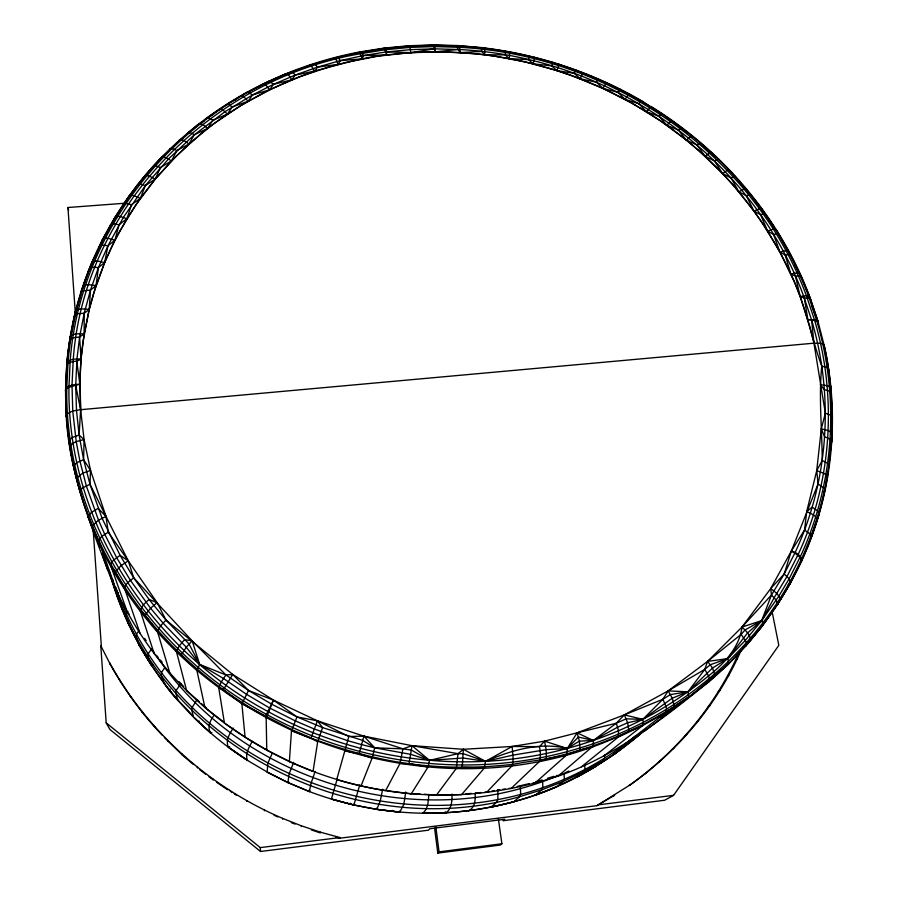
<?xml version="1.0" encoding="UTF-8"?>
<svg xmlns="http://www.w3.org/2000/svg" width="898" height="898" viewBox="0 0 898 898"><rect width="100%" height="100%" fill="white"/><g stroke="black" fill="none" stroke-linecap="round" stroke-linejoin="round"><path stroke-width="1.35" d="M567.278 748.483L544.57 741.142L539.53 746.653L512.152 746.474L485.504 761.358L463.346 749.28L457.991 753.658L412.014 745.688L402.944 748.853L374.724 747.832L362.758 740.435L322.573 727.593L296.991 716.907L273.463 700.114L232.75 674.465L225.914 674.948L199.682 664.43L189.085 644.023L166.018 620.091L157.116 602.648L128.279 560.868L106.009 516.451L90.541 470.406L84.075 439.638L80.629 409.701L80.023 375.734L81.033 358.908L84.165 333.966L84.199 313.267L90.496 290.088L98.443 267.548L107.973 245.738L123.396 217.338L145.364 185.572L168.521 158.912L194.294 134.812L225.039 111.666L252.484 94.986L273.508 84.333L295.206 75.05L317.465 67.137L340.207 60.637L363.353 55.553L385.713 52.017L410.42 49.637L434.161 48.829L460.124 49.558C608.866 57.337 751.547 154.804 803.564 295.902L811.669 320.249C834.175 396.276 828.764 480.307 795.224 552.281L784.19 574.002L771.472 594.992L742.006 627.029L707.613 661.377L668.157 690.876L624.368 714.875L577.122 732.813L544.57 741.142L512.152 746.474L463.346 749.28L412.014 745.688L363.881 736.135L317.432 720.825L273.463 700.114L248.522 690.495L225.914 674.948L192.138 640.835L133.712 577.829L120.096 555.357L102.069 518.213L89.968 484.213L83.604 459.697L79.114 435.002L76.487 410.263L75.713 385.601L76.947 358.919L79.608 336.986L84.199 313.267L89.183 309.518L96.03 285.654L104.639 262.508L111.33 247.534L118.749 232.941L135.688 205.058L155.242 179.061L177.198 155.141L201.343 133.443L214.151 123.464L241.102 105.358L269.636 89.778L299.494 76.801L330.442 66.486L346.246 62.344L378.35 56.114L410.936 52.623L443.747 51.882L476.546 53.869L492.867 55.878L525.207 61.906L556.951 70.572L572.531 75.881L602.962 88.374L632.237 103.326L660.142 120.624L686.465 140.167L698.97 150.752L722.531 173.426L733.554 185.482L753.916 210.951L763.233 224.32L779.992 252.192L794.124 281.444L800.163 296.508L810.086 327.411L813.936 343.182L825.352 413.203L821.333 428.795L816.731 470.574L806.718 511.546L804.563 529.955L791.329 551.08L770.731 588.549L742.006 627.029C739.436 647.391 724.215 663.667 708.533 675.88C688.182 692.616 666.193 707.231 642.8 719.354C610.573 735.832 576.022 747.708 540.495 754.657C448.472 772.471 350.748 756.711 268.558 711.833L267.593 711.306C150.527 648.547 67.159 521.693 68.944 387.251L70.235 360.12C80.068 231.269 172.337 116.684 292.31 71.818L295.206 75.05C325.929 69.752 355.215 57.921 386.466 54.98C419.063 50.962 452.098 50.939 484.707 54.789C550.003 62.961 613.143 87.297 666.877 125.305C720.028 163.189 763.637 214.577 790.846 274.013C805.203 303.356 810.636 335.717 821.76 366.193C818.617 397.533 822.097 429.053 822.209 460.472L816.731 470.574L818.056 483.932L791.329 551.08L784.19 574.002L770.731 588.549L771.472 594.992L761.684 620.641L745.497 640.184L727.75 658.627L712.507 668.033L687.902 691.819L672.276 698.206L642.8 719.354L627.612 722.744L617.633 727.189L593.342 740.502L579.39 741.119L567.278 748.483L546.164 749.65L513.061 755.117L485.504 761.358L463.222 758.013L429.48 760.359L410.801 754.365L374.724 747.832L361.647 744.622L347.616 740.659L314.199 728.985L295.24 720.858L269.31 707.815L246.299 694.188L223.467 678.473L199.682 664.43L186.29 647.234L163.021 623.055L150.572 608.215L130.423 580.366L116.673 557.68L104.718 534.265L98.511 520.155L86.309 485.829L79.911 461.078L76.24 441.726L72.76 411.161L72.008 385.141L73.266 359.335C84.12 206.776 211.872 79.204 360.255 53.757L384.95 49.794L409.87 47.403L434.913 46.584L459.989 47.336C610 55.193 753.893 153.479 806.415 295.745L814.609 320.305C837.351 397.017 831.952 481.811 798.165 554.481L787.041 576.415L774.222 597.619L761.684 620.641L747.563 632.922L727.75 658.627L710.296 664.711L704.784 669.38L668.157 690.876L662.892 699.273L642.8 719.354L626.164 718.849L616.275 723.238L577.122 732.813L567.278 748.483L566.717 754.937L535.208 782.865C470.406 800.275 400.946 798.816 336.728 779.576L348.862 736.506L363.881 736.135L402.944 748.853L411.441 750.088L429.48 760.359L457.991 753.658L463.346 753.714L485.504 761.358C510.984 750.391 539.575 741.726 567.278 748.483L578.402 737.022L593.342 740.502L616.275 723.238L624.368 714.875L662.892 699.273L670.424 694.569L687.902 691.819L704.784 669.38L707.613 661.377L741.176 634.336L745.037 629.958L761.684 620.641L778.847 596.104L789.151 578.761L800.343 556.67C834.332 483.45 839.731 398.039 816.798 320.788L808.526 296.059C793.798 256.996 772.291 220.582 745.508 188.58L738.852 191.689L730.961 177.905L722.531 173.426L714.471 160.91L705.042 156.23L696.938 144.948L686.465 140.167L678.45 130.064L666.877 125.305L659.076 116.302L646.369 111.689L638.893 103.708L625.03 99.364L617.97 92.337L602.962 88.374L596.407 82.223L580.231 78.766L574.271 73.389L556.951 70.572L551.653 65.868L533.199 63.837L528.619 59.683L509.087 58.561L505.271 54.879L484.707 54.789L481.698 51.455L481.463 47.594L457.262 45.529L434.116 44.9L408.792 45.731L383.592 48.144L358.628 52.14C295.958 64.274 236.073 91.854 187.39 133.331L199.3 123.565L202.746 124.429L207.685 128.38C239.901 103.528 276.303 84.311 314.85 71.301L317.465 67.137L338.322 64.33L340.207 60.637L338.018 57.214L336.604 57.595M376.599 808.323L376.722 809.356L399.778 812.129L403.786 804.372L405.784 791.98M533.165 782.719L535.208 782.865C601.75 766.578 656.674 724.069 708.814 681.762C747.967 648.917 779.891 607.62 801.476 561.272L801.88 560.397C832.581 493.945 840.247 417.525 824.353 346.157L822.736 343.934L820.514 343.294L813.936 343.182L80.629 409.701C75.69 410.487 69.617 410.869 66.34 415.145L66.261 416.593C69.056 469.968 88.745 520.167 107.524 569.545C121.982 607.261 143.22 642.205 169.711 672.658C225.016 735.675 302.918 777.713 385.669 790.588L399.947 763.536L402.944 748.853M348.862 736.506L317.432 720.825L296.991 716.907L272.262 704.515L248.522 690.495L232.75 674.465L166.018 620.091L149.046 599.449L133.712 577.829L128.279 560.868L108.231 532.177L106.009 516.451L89.968 484.213L90.541 470.406L83.604 459.697L84.075 439.638L79.114 435.002L80.629 409.701L79.843 384.187L81.033 358.908L82.908 342.228L89.183 309.518L93.538 293.534L104.639 262.508L114.944 240.181L126.876 218.775L140.335 198.379L155.242 179.061L171.496 160.91L189.018 143.994L207.685 128.38L212.781 120.265L227.418 114.102L232.212 106.974L248.095 101.227L252.484 94.986L269.636 89.778L273.508 84.333L291.917 79.799L295.206 75.05M831.121 440.828L831.2 438.134M207.685 128.38L194.294 134.812L189.018 143.994L176.839 150.583L174.212 149.158L170.418 148.563C111.7 204.396 73.861 281.725 66.912 362.556L65.588 389.878C65.464 432.814 72.918 475.648 88.352 515.755L88.251 517.136C164.491 725.663 430.928 829.539 629.027 731.376L627.612 722.744L624.368 714.875L642.8 719.354L643.35 722.25L642.699 725.573L603.422 756.363M452.064 794.068C451.941 800.792 452.076 808.391 446.014 812.813C399.632 815.227 352.824 807.942 309.35 791.565L287.921 782.573L267.189 772.123L267.806 763.356L272.319 753.13M457.991 753.658L456.296 768.419L436.428 795.123L424.35 794.281M641.666 101.609L641.7 100.857C592.702 72.334 537.767 54.138 481.463 47.594L481.137 48.256M69.876 340.241L74.433 315.815L77.666 313.716L84.199 313.267M91.36 523.646C80.236 497.088 73.142 468.902 68.978 440.503L72.334 437.506L79.114 435.002M98.196 249.476L91.618 262.867L80.842 293.612L80.932 292.086C98.028 242.303 124.642 194.866 161.921 157.049L165.816 157.554L171.496 160.91L176.839 150.583M282.646 819.178L282.69 818.404C210.009 787.333 147.665 732.139 109.545 662.735L110.151 664.082C124.575 689.877 141.963 714.09 162.437 735.428M80.842 293.612L89.104 269.03L92.213 267.245L98.443 267.548L104.639 262.508L107.973 245.738L114.944 240.181L119.019 224.758L126.876 218.775L131.501 204.677L140.335 198.379L145.364 185.572L155.242 179.061L160.495 167.522L171.496 160.91M79.9 492.329L81.134 489.309L83.301 487.569L89.968 484.213M101.945 242.303L98.802 248.263L99.959 245.637L101.923 245.087L107.973 245.738M69.685 340.095L72.963 337.816L79.608 336.986L84.165 333.966L89.183 309.518L90.496 290.088L96.03 285.654L98.443 267.548M309.866 790.7L309.35 791.565L287.921 782.573L289.066 774.054L293.68 762.346M296.991 716.907L291.48 730.826L289.358 761.639L313.054 771.393L317.668 741.782L322.573 727.593L317.432 720.825L311.011 737.864L317.668 741.782M79.608 336.986L81.033 358.908C76.959 362.601 70.145 360.255 66.721 364.824L66.643 366.294L69.606 341.588C65.588 366.362 64.982 391.562 66.261 416.593M484.707 54.789L484.74 47.987L484.426 48.649M485.504 761.358L484.426 767.936L461.561 794.651L435.44 794.842M122.936 206.282L124.059 203.734L125.9 203.386L131.501 204.677M118.356 592.77L116.762 591.524L98.6 540.113L88.251 517.136M291.48 730.826C335.526 747.933 381.1 762.256 428.492 765.781C456.577 768.183 484.819 767.532 512.814 764.333C535.275 759.977 558.747 758.799 580.108 750.066L579.39 741.119L577.122 732.813L593.342 740.502L593.511 745.699L558.713 775.603L556.434 775.524M629.128 94.604L629.184 93.852L625.03 99.364M129.166 614.052L127.651 612.952L110.589 565.235L111.823 562.092L113.855 559.97L120.096 555.357L128.279 560.868L121.185 565.527L115.27 571.858L124.496 588.257L140.133 633.696M428.851 794.505C428.234 801.05 428.324 809.008 422.632 813.206C452.177 813.599 481.732 809.895 510.367 802.61C560.24 790.24 605.869 764.075 644.472 730.489M124.496 588.257C125.249 583.464 130.356 580.793 133.712 577.829M620.305 90.002L620.372 89.272L617.97 92.337M829.281 460.966L829.685 456.936M830.223 451.571L830.493 448.888M801.151 561.688L801.88 560.397C801.083 555.458 795.92 552.102 791.329 551.08C795.269 553.561 800.769 556.154 801.476 561.272L801.151 561.688C814.205 533.053 823.589 502.644 828.203 471.506M509.289 788.287L511.085 788.489L539.788 761.156L546.399 758.754L546.164 749.65L544.57 741.142M386.466 54.98L386.802 51.882L384.703 47.998L383.098 48.806L384.221 48.481L384.95 49.794L386.466 54.98L363.353 55.553L361.524 52.05L360.255 52.398M157.902 656.954L154.175 653.632L140.155 610.415L143.265 604.859L149.046 599.449L157.116 602.648L150.572 608.215L145.049 615.209L157.498 631.586L169.711 672.658M505.271 54.879L505.484 51.085L505.215 51.747M157.498 631.586L160.518 625.872L166.018 620.091M69.763 340.376L75.488 311.46L80.461 294.881M831.986 427.684L832.188 434.654L831.043 443.511L831.784 442.153C832.816 409.668 831.402 376.767 824.05 344.911M199.378 701.686L186.649 690.663L176.446 651.622L179.353 645.774L184.55 639.634L192.138 640.835L199.682 664.43L196.887 670.402L204.935 707.523L223.58 721.913M509.087 58.561L509.918 52.196L507.392 52.151M301.279 826.553L301.391 825.823L282.69 818.404M399.43 811.062L399.778 812.129L376.722 809.356L353.891 805.001L353.98 804.002M817.651 324.268L818.044 321.787L810.041 297.945L801.723 277.707L791.812 257.299M289.942 761.706L267.604 750.481L246.153 737.752L224.444 723.137L218.742 687.823L221.413 681.728L225.914 674.948M825.094 487.693L824.386 491.689L829.022 464.827L831.458 440.705L827.765 437.966L824.633 436.866L821.333 428.795L828.169 430.58L830.493 431.837L832.188 434.654M826.497 479.689L826.957 477.018M827.428 474.346L827.9 471.675M456.296 768.419L462.234 767.307L463.346 749.28M359.795 784.807L353.891 805.001L350.074 804.08L350.254 803.138M382.683 789.196L380.146 801.532L376.722 809.356M528.619 59.683L529.281 55.99M266.167 718.131L273.463 700.114L265.471 716.38L266.167 718.131L266.773 750.279L267.604 750.481M399.947 763.536L409.039 763.626L412.014 745.688L429.48 760.359L428.077 766.959L411.239 793.854L387.049 790.745M533.199 63.837L534.647 57.304L534.422 57.977M301.391 825.823L320.485 832.199L320.294 832.917L311.426 829.954M74.354 317.32L80.483 294.926M350.074 804.08L331.407 799.029L337.244 778.847M344.574 750.908L359.155 753.736L363.881 736.135L374.724 747.832L372.064 758.181L361.052 785.873M551.653 65.868L552.753 62.288M556.951 70.572L559.095 64.241L558.915 64.925L552.562 62.972M340.207 60.637L362.231 58.886L363.353 55.553M315.164 771.348L311.045 783.28L309.35 791.565L308.463 791.194L308.89 790.33M335.773 837.172L339.635 838.227L339.904 837.542L320.485 832.199M635.885 735.72L623.683 745.16L622.583 747.933C595.946 767.745 566.66 783.774 535.41 795.168L534.737 795.157C498.873 807.695 460.899 813.723 422.924 813.274M641.071 732.353L640.33 734.205L614.423 754.174L596.283 765.736M574.271 73.389L575.82 69.954L575.674 70.65L566.649 67.575M98.802 248.263L102.338 239.788L110.128 226.801M580.231 78.766L583.06 72.671L582.914 73.378L576.875 71.099M311.011 737.864L291.771 729.614L241.876 703.763L223.31 689.754L232.75 674.465M539.788 761.156L540.495 754.657L539.53 746.653M89.014 270.556L92.82 261.879M94.447 258.164L97.164 251.979M740.884 650.893C717.266 704.47 678.271 750.829 630.564 784.616L629.206 785.492C676.755 751.817 715.627 705.615 739.177 652.229M196.887 670.402L181.261 654.833L186.29 647.234L192.138 640.835M581.5 766.746L618.307 737.078L618.554 730.77L616.275 723.238M111.285 224.522L114.731 217.675L119.95 210.424M801.476 561.272L789.892 583.947L776.916 605.465L790.622 582.667L789.151 578.761L784.19 574.002M596.407 82.223L598.382 78.957L598.27 79.664L591.872 77.048M602.962 88.374L606.453 82.56L606.352 83.278L602.895 81.729M105.728 235.153L108.243 230.382M624.402 744.521L665.99 712.451L666.608 709.162L665.957 706.344L662.892 699.273M252.316 741.265C249.15 747.114 245.109 753.343 247.287 760.303L268.738 772.92L288.078 782.607L288.64 781.788M618.307 737.078L642.699 725.573L665.99 712.451L688.059 697.813L728.155 664.385L746.698 644.551L762.267 626.119L777.646 604.197L776.242 600.133L771.472 594.992M459.103 46.314L459.462 45.652L460.158 52.533L481.698 51.455M642.205 731.567L644.304 731.298L708.814 681.762L709.386 678.529L708.533 675.88L704.784 669.38M828.596 467.678L829.022 464.827L827.653 463.278L822.209 460.472M742.713 648.367L745.991 645.797L746.53 642.642L741.176 634.336M790.622 582.667L787.77 585.721M124.856 203.06L128.695 196.606L135.441 188.737M233.244 728.076C229.63 733.778 225.353 740.165 228.328 747.147L247.601 760.415C181.104 718.355 132.051 651.185 110.387 575.697C120.545 606.902 133.398 637.681 151.425 665.115L163.515 682.312M248.522 690.495L241.876 703.763L245.098 737.415M433.712 45.551L434.531 45.248L435.53 51.815L457.969 49.435L460.158 52.533M432.589 45.562L433.408 45.248L435.53 51.815M92.314 525.79L98.511 520.155L106.009 516.451L98.174 508.425L91.618 512.197L88.352 515.755L98.499 541.472M214.476 714.763C210.48 719.949 207.045 726.246 210.401 732.768L211.849 732.465M156.274 655.585L164.783 667.674L161.73 672.175L161.124 675.049C165.917 691.718 181.789 702.404 192.262 715.549M408.343 46.382L409.308 46.067L409.87 47.403L410.936 52.623L434.161 48.829M140.245 182.283L144.151 176.67L152.626 168.33M110.151 664.082L100.767 645.662L106.2 722.879L109.938 729.502L260.521 851.484L428.492 830.179L429.682 828.764L504.766 819.257L503.015 820.727L664.666 800.241L673.579 795.336L778.824 645.348L772.033 611.314M76.42 478.05L82.784 473.134L90.541 470.406M646.369 111.689L651.151 106.536C722.643 150.651 780.194 217.911 809.76 296.811L817.764 320.597L824.353 346.157M196.741 700.193L192.352 707.13L191.701 709.981L193.598 717.233L210.401 732.768M69.82 446.171C73.052 441.737 79.08 440.828 84.075 439.638M638.893 103.708L641.7 100.857L656.707 110.881M139.111 630.598L136.687 633.719L136.103 636.615L139.28 645.505L151.425 665.115L152.795 665.014M358.089 52.814L359.368 52.466L360.255 53.757L362.231 58.886M155.141 165.21L161.921 157.049M745.991 645.797L762.986 624.862L762.784 622.999L761.684 620.641L742.006 627.029C745.621 630.665 750.268 634.594 750.638 640.061M180.981 683.468L176.378 690.135L175.75 693.009L178.017 700.642L163.728 683.086M128.055 611.471L126.394 613.457L125.832 616.365L129.941 626.265M66.912 362.556C70.246 358.538 76.308 359.054 81.033 358.908M666.877 125.305L670.503 121.421L671.659 120.579L672.288 121.342M70.224 336.761C73.569 332.866 79.574 333.832 84.165 333.966M75.488 311.46C78.833 307.7 84.749 309.103 89.183 309.518M659.076 116.302L662.275 113.687L662.286 114.461L658.941 112.317M172.023 148.148L180.015 139.639L183.697 140.335L189.018 143.994M269.647 81.247L286.193 73.614L288.628 75.005L291.917 79.799M82.638 286.788L85.804 284.891L88.678 284.644L96.03 285.654M486.503 792.429L512.309 765.5L513.207 758.956L512.152 746.474M91.618 262.867L94.705 261.127L97.5 261.049L104.639 262.508M331.384 799.052L353.891 805.001M102.338 239.788L105.347 238.217L108.052 238.296L114.944 240.181M212.781 120.265L208.572 117.694L206.316 118.457L226.184 104.898L247.668 91.899L252.484 94.986M240.237 96.4L242.269 95.772L243.953 96.804L248.095 101.227M110.241 225.252L113.182 223.77L119.019 224.758M114.731 217.675L117.638 216.25L120.242 216.485L126.876 218.775M226.184 104.898L228.317 104.213L232.212 106.974M434.576 828.147L437.797 853.1L439.066 851.854L501.892 843.772L498.368 818.796M128.695 196.606L131.501 195.326L133.993 195.697L140.335 198.379M137.259 185.19L139.998 183.989L145.364 185.572M686.465 140.167L690.461 136.552L691.752 135.8L692.504 136.664M144.151 176.67L146.845 175.514L149.225 176.03L155.242 179.061M192.329 130.131L199.3 123.565M152.772 166.747L155.399 165.659L160.495 167.522M170.418 148.563L169.509 149.438L180.015 139.639M708.814 681.762L728.839 663.151L727.75 658.627L707.613 661.377L712.507 668.033L715.111 675.745M491.015 807.055L496.886 802.026L497.851 799.276L497.862 789.712M678.45 130.064L681.391 127.707L682.076 128.515M670.267 710.329L663.061 716.795L660.838 717.154M636.862 735.484L630.789 740.929L633.808 738.931M491.554 807.1L513.757 801.892L519.605 796.694L541.775 789.825L563.259 781.451L583.958 771.629L603.759 760.426L604.848 757.676L604.534 755.095M535.41 795.168L541.775 789.825L542.796 787.075L542.684 781.608L562.754 773.807M705.042 156.23L710.812 152.256L713.326 155.298M161 157.947L165.176 154.49M614.423 754.174L625.491 745.16M211.434 115.73L214.611 113.137M534.737 795.157L556.412 786.974L563.259 781.451L564.303 778.689L564.011 773.324L568.849 771.034M757.957 629.554L762.267 626.119M575.831 777.421L583.958 771.629L585.013 768.868L584.677 764.916M719.298 671.21L721.509 669.504M723.732 667.798L728.155 664.385M735.799 659.839L737.494 658.526M696.938 144.948L700.171 142.816L700.968 143.714M501.892 843.772L500.164 845.074L437.797 853.1M727.515 675.958L729.187 674.701M613.48 754.309L631.777 740.749M718.288 691.662L719.938 690.461M665.99 712.451L688.721 696.601L687.902 691.819L668.157 690.876L672.276 698.206L674.319 706.412C635.335 731.477 591.726 749.157 546.399 758.754M234.76 100.284L236.949 98.735M722.531 173.426L727.212 170.396L728.761 169.868L729.737 170.946M708.14 706.883L709.757 705.738M697.084 721.588L698.666 720.488M183.17 137.708L179.129 140.492L188.266 132.489L191.835 133.252L194.294 134.812M685.14 735.72L686.689 734.676M672.355 749.224L673.859 748.225M623.683 745.16C453.658 870.353 190.017 791.16 117.649 592.658L117.099 595.576C174.268 752.603 360.132 842.728 519.605 796.694L520.604 793.944L520.391 785.806M339.635 838.227L596.867 805.674L630.564 784.616M658.739 762.054L660.198 761.089M229.607 746.709L228.328 747.147L247.287 760.303M644.349 774.155L645.752 773.245M596.867 805.674L614.67 795.179L613.368 796.01M714.471 160.91L718.782 159.159M674.319 706.412L688.059 697.813M259.107 86.679L261.363 85.299M108.231 532.177L101.822 536.375L98.6 540.113C133.319 614.883 193.384 676.823 265.471 716.38M576.639 777.365L596.014 766.409M198.447 124.384L203.936 121.297M730.961 177.905L734.721 176.255L735.743 177.377C665.598 99.712 564.067 52.185 459.765 46L433.408 45.248L409.308 46.067L384.221 48.481L359.368 52.466L338.018 57.214L313.368 64.229L314.929 63.803L317.465 67.137M246.928 92.651L261.296 85.231M738.852 191.689L746.35 195.865L753.916 210.951L760.976 208.325L761.987 208.684L763.221 211.928M221.234 108.613L218.854 109.679L221.031 108.961L222.861 109.904L227.418 114.102M304.164 67.81L309.193 65.588M746.35 195.865L750.358 194.484L751.469 195.719L734.721 176.255M629.027 731.376L642.699 725.573M767.655 231.145L773.223 229.17L776.164 229.473L791.194 256.065L789.825 254.448L785.178 254.92L779.992 252.192L773.515 234.445L767.655 231.145L760.561 214.734L753.916 210.951M194.922 718.31L198.267 721.565L199.356 721.128M285.508 74.332L289.336 72.805M83.604 459.697L76.869 462.627L73.524 465.804L75.791 473.717M329.6 59.807L333.416 58.415M314.85 71.301L310.775 65.161L290.604 72.3L292.31 71.818M760.561 214.734L764.793 213.634L766.005 214.992L762.166 209.649M79.843 384.187C74.994 384.658 68.91 384.591 65.599 388.733L65.52 391.337L66.755 388.486L68.944 387.251L79.843 384.187L76.768 361.131M779.992 252.192L785.806 250.598L787.77 250.609L789.129 252.203L786.873 248.858M310.237 65.251L314.929 63.803M535.747 781.922L542.212 779.924M547.387 778.319L553.853 776.321M542.684 781.608C409.398 829.325 249.419 781.204 164.783 667.674M773.515 234.445L777.971 233.648L779.273 235.13M785.178 254.92L790.846 274.013L796.896 272.824L798.939 272.981L800.376 274.721L795.123 265.55M580.108 750.066L592.938 746.889M517.248 786.435L529.18 783.651M168.981 689.473L170.25 689.237M790.846 274.013L795.46 276.101L800.163 296.508L806.415 295.745L808.526 296.059L810.041 297.945L807.639 292.939M484.965 792.182L489.017 791.531M491.722 791.093L494.428 790.667M497.133 790.229L499.827 789.802M502.532 789.364L505.237 788.938M365.621 51.556L368.315 51.13M370.997 50.715L373.691 50.288M376.374 49.861L379.068 49.435M106.2 722.879L260.263 847.611L339.904 837.542M598.102 804.877L673.579 795.336M795.46 276.101L800.275 275.955L801.723 277.707M800.163 296.508L804.305 297.911L807.874 319.598L816.484 319.744L817.764 320.597L818.359 322.842L812.084 306.532M390.911 48.032L393.593 47.774M400.295 47.145L404.313 46.763M465.793 793.888L471.27 793.394M475.379 793.035L480.857 792.541M75.365 313.806L67.945 207.505L125.204 203.206M804.305 297.911L809.289 298.091L810.804 299.999M412.384 46.247L420.466 45.978M555.66 786.996L556.412 786.974M807.874 319.598L814.609 320.305L818.067 321.652M450.078 46L456.902 46.18L457.262 45.529L457.969 49.435M462.234 767.307L484.426 767.936M386.802 51.882L410.936 52.623M513.151 801.858L513.757 801.892M410.498 793.574L420.197 794.068M90.496 290.088L82.032 290.907C74.916 313.784 70.291 337.379 68.068 361.221L66.755 388.486C64.903 523.59 148.641 651.14 266.279 714.224L267.245 714.752C361.771 766.522 477.04 779.498 580.276 747.877C675.689 719.253 759.405 650.579 801.207 559.555L801.611 558.679C811.725 536.241 819.661 512.881 824.824 488.804L818.056 483.932M465.995 46.92L468.745 47.167M475.626 47.774L478.387 48.009M468.487 810.692L468.936 810.748C475.121 806.954 475.536 799.837 475.098 793.361M821.76 366.193L827.08 367.462L828.731 369.841M409.039 763.626L428.077 766.959M446.014 812.813L445.251 811.758M539.608 59.403L543.492 60.469M546.085 61.187L549.969 62.254M309.821 64.892L310.775 65.161M825.352 413.203L830.796 415.235L832.48 417.94M745.508 188.58L746.597 189.781M267.424 772.201L268.738 772.92M816.731 470.574L823.545 473.19L825.868 474.761L827.541 477.893M359.155 753.736L372.064 758.181M334 57.73L335.897 59.29L338.322 64.33M291.345 822.624L295.072 824.095M585.474 74.422L589.312 75.993M218.742 687.823L223.31 689.754M274.159 815.261L277.796 816.944M621.405 90.575L624.716 92.303M630.261 95.233L632.54 96.513M638.242 99.7L640.521 100.98M642.845 102.327L645.213 103.753M231.987 792.541L229.54 790.296M234.266 793.911L236.544 795.28M804.563 529.955L809.805 533.951L811.107 535.848L810.658 538.811L819.156 514.127L817.517 510.738L812.174 507.134L806.718 511.546C810.67 513.499 816.45 515.373 817.281 520.312M176.446 651.622L181.261 654.833M216.541 782.225L227.508 789.679M665.62 116.762L670.065 119.816M709.42 151.627L715.279 156.622M673.377 122.139L679.898 126.921M770.731 588.549C774.559 591.58 779.7 594.835 780.261 600.133M139.28 645.505L139.953 646.01M199.581 769.575L205.889 774.379M209.043 776.792L213.253 779.992L213.017 779.082M683.12 129.334L688.328 133.409M164.356 737.471L182.44 755.139L193.463 764.546M120.702 605.364L129.245 625.704M701.944 144.578L711.676 153.221M198.267 721.565L210.828 732.981M201.388 703.538L206.417 708.174M140.155 610.415L145.049 615.209M179.016 681.604L183.675 686.543M273.508 84.333L269.142 81.045L262.497 84.603L264.382 84.053L265.909 85.153L269.636 89.778M160.461 660.086L162.168 662.185M753.119 197.863L760.516 207.505M110.589 565.235L115.27 571.858M144.612 638.411L146.149 640.611M153.951 652.296L151.627 648.996L148.473 653.329L147.889 656.214L150.797 664.677M766.746 216.104L774.143 227.16M100.767 645.662L101.418 647.065L93.089 528.686M119.311 679.382L119.883 680.662M130.042 695.535L130.592 696.758M141.727 711.137L142.232 712.305M154.321 726.145L154.77 727.257M167.791 740.491L168.195 741.557M92.326 526.262L94.705 532.783M96.142 536.701L99.97 547.14L98.937 543.122M68.899 441.928L70.269 445.812M182.092 754.129L182.44 755.139M115.864 587.348L117.2 591.333M120.545 603.411L121.421 606.004M102.192 553.729L107.524 569.545M197.19 767.015L197.481 767.97M112.329 579.345L113.698 584.609L112.553 579.412M108.894 570.331L109.938 574.372M67.945 207.505L68.607 210.132M831.447 393.795L829.774 391.259L824.386 389.62L820.334 384.759L827.092 385.68L829.382 386.611L831.054 389.115L829.404 379.495M75.713 385.601L80.629 409.701M435.833 826.89L439.066 851.854M246.703 800.612L246.804 801.443M811.669 320.249L813.936 343.182M392.628 810.423L392.718 811.41M260.263 847.611L260.521 851.484M831.11 404.571L831.222 407.254M264.439 809.996L264.461 810.793"/></g></svg>
